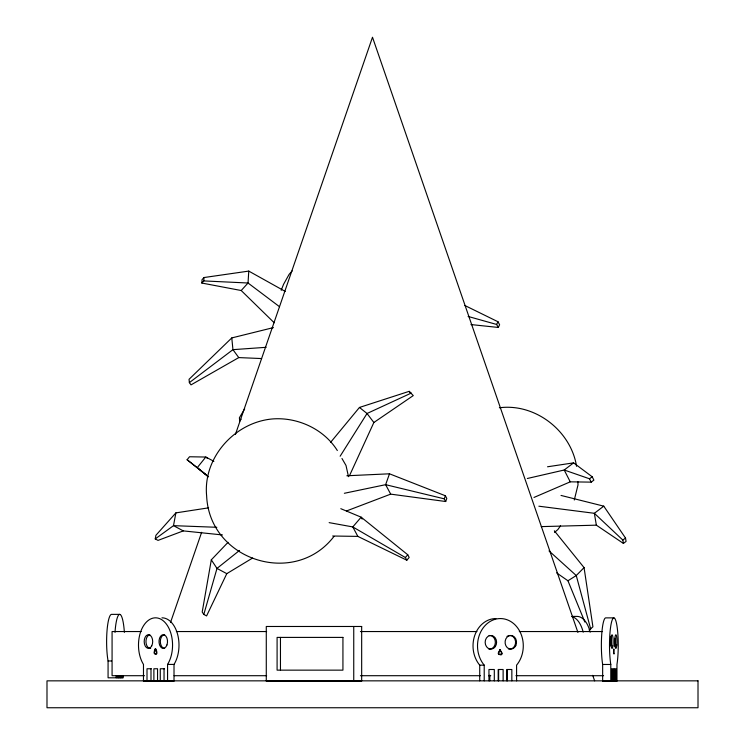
<?xml version="1.0" encoding="UTF-8"?>
<svg xmlns="http://www.w3.org/2000/svg" width="745" height="745" viewBox="0 0 745 745"><rect width="100%" height="100%" fill="white"/><g stroke="black" fill="none" stroke-linecap="round" stroke-linejoin="round"><path stroke-width="1.12" d="M274.197 322.762L241.212 290.522L201.848 283.044L202.053 279.673L203.99 277.54L248.765 271.096L285.242 291.435M201.848 283.044L203.785 280.921L203.99 277.54M248.765 271.096L248.038 283.007L241.212 290.522M228.044 542.313L211.31 559.849L202.202 612.018L203.813 614.439L206.589 615.929L226.787 573.659L252.592 558.042M222.485 534.947L183.298 530.896L158.024 540.395L155.249 538.905L155.919 535.292L175.876 512.886L208.637 507.829M175.876 512.886L173.501 525.653L155.249 538.905M574.293 500.007L578.018 484.855L577.85 481.559M203.813 614.439L216.991 568.416L239.517 550.443M170.493 622.531L201.634 532.321M235.429 434.41L372.5 37.25L577.924 632.44M156.58 652.247A1.136 0.708 -90 0 1 156.366 653.812A1.136 0.708 -90 0 1 155.388 653.458A1.155 0.717 -90 0 1 154.187 652.247C155.519 641.985 158.648 659.288 155.36 648.895M156.841 653.616A1.136 0.708 -90 0 1 155.724 653.458A1.155 0.717 -90 0 1 154.522 652.247L155.696 648.895M389.495 473.801L385.631 484.678L390.687 494.131L445.696 501.515L446.795 498.433L445.361 495.76L389.495 473.801L346.853 475.776M445.696 501.515L444.262 498.833L445.361 495.76M281.21 290.289L283.575 284.292L289.135 274.346L292.17 270.919M349.442 475.804L373.86 422.499L413.27 395.586L409.191 391.33L359.453 407.45L330.538 442.428M498.368 652.983L499.951 649.64L501.823 652.983A1.136 0.95 -90 0 1 501.525 654.548A1.136 0.95 -90 0 1 500.212 654.194L499.979 654.194A1.155 0.969 -90 0 1 498.368 652.983L498.601 652.983A1.155 0.969 -90 0 0 500.212 654.194M498.601 652.983L500.184 649.64M470.961 324.559L498.284 327.446L496.636 324.457L497.977 321.747L464.908 305.524M498.284 327.446L499.616 324.736L497.977 321.747M244.695 408.847L239.387 417.768L239.713 421.093L241.091 419.212M340.139 456.219L367.034 413.494L411.333 393.043M560.538 525.802L557.903 529.518L554.55 532.424M208.6 476.837L187.107 459.74L189.509 456.76L205.797 457.039L213.88 461.313M333.956 536.465C294.61 587.647 209.419 560.38 206.635 495.9C202.836 457.458 235.001 421.94 272.912 418.913C297.953 417.116 323.954 429.204 337.336 450.539M407.757 554.764L409.191 557.446L406.817 560.212L405.392 557.53L407.757 554.764L361.157 517.179L340.8 508.686M554.355 530.812L584.071 567.625L576.257 575.54L567.941 580.765L556.599 572.877M589.127 630.028L592.918 626.806L584.071 567.625M273.452 327.595L231.788 337.923L189.044 379.307L189.37 382.632L191.018 384.876L238.763 357.591L261.607 358.559M533.969 497.455L570.251 481.838L591.223 482.136L593.886 480.106L592.173 476.763L573.603 462.859L564.207 470.011L527.33 478.495M570.251 481.838L564.207 470.011L589.509 478.784L592.173 476.763M541.27 526.613L596.354 525.169L623.416 543.431L626.079 541.401L625.511 538.039L603.757 506.153L594.361 513.296L538.868 506.2M623.416 543.431L622.848 540.069L625.511 538.039M189.37 382.632L232.943 349.656L266.161 347.31M346.49 510.968L390.687 494.131M344.358 493.283L385.631 484.678L444.262 498.833M547.538 466.78L573.603 462.859M499.355 407.785C535.264 403.036 570.921 430.861 576.556 466.296M124.368 632.337A27.295 4.973 90 0 0 119.694 614.374L111.592 614.374A27.295 4.973 -90 0 0 106.991 631.22A27.295 4.973 -90 0 0 108.072 660.973L108.072 677.801L123.214 677.801L123.214 675.557M572.039 616.404L577.03 616.404A27.295 14.509 -90 0 1 590.18 632.16M613.88 617.875L605.741 617.875A27.295 4.368 -90 0 0 601.709 634.721A27.295 4.368 -90 0 0 602.649 664.466L602.649 681.303L611.701 681.303L611.701 668.805L612.716 668.805L612.716 681.303L613.461 681.303L613.461 668.805L614.402 668.805L614.402 681.303L615.091 681.303L615.091 668.805L616.059 668.805L616.059 681.303L616.962 681.303L616.962 664.466A27.295 4.368 -90 0 0 616.962 625.865A27.295 4.368 -90 0 0 610.788 625.865A27.295 4.368 -90 0 0 610.788 664.466L610.788 681.303M141.168 631.546L112.076 631.546L112.076 675.706L144.502 675.706M176.369 631.546L266.635 631.546M360.422 631.546L476.94 631.546M519.321 631.546L602.519 631.546M499.951 649.64L501.823 652.983M108.072 660.973L111.545 660.973M167.569 681.256L167.569 664.419L174.013 664.419A27.295 17.033 -90 0 0 177.701 634.675A27.295 17.033 -90 0 0 161.963 617.819M602.649 664.466L610.788 664.466M495.909 618.564A27.295 22.89 -90 0 0 474.761 635.411A27.295 22.89 -90 0 0 479.724 665.155L484.213 665.155L484.213 680.865M151.3 668.759L147.007 668.759L147.007 681.256M164.552 668.759L160.259 668.759L160.259 681.256M174.079 675.706L266.635 675.706M360.422 675.706L480.404 675.706M488.487 675.706L490.769 675.706M515.894 675.706L603.59 675.706M157.102 681.256L143.478 681.256L143.478 664.419A27.295 17.033 -90 0 1 143.478 625.819A27.295 17.033 -90 0 1 167.569 625.819A27.295 17.033 -90 0 1 167.569 664.419M332.652 536.018L357.851 536.391L406.817 560.212M216.832 527.292L173.501 525.653L183.298 530.896M203.785 280.921L248.038 283.007L279.468 306.679M329.15 522.636L352.795 526.929L405.392 557.53M561.022 495.434L603.757 506.153M468.121 316.448L496.636 324.457M226.787 573.659L216.991 568.416L211.31 559.849M187.107 459.74L205.946 474.593M359.453 407.45L367.034 413.494L373.86 422.499M207.529 458.445L205.797 457.039L197.313 467.581L207.846 476.502M549.018 550.909L576.257 575.54L590.701 629.05M622.848 540.069L594.361 513.296L596.354 525.169M409.191 391.33L410.476 393.025M238.763 357.591L232.943 349.656L231.788 337.923M341.964 458.492L346.006 465.467L348.483 476.67M362.172 519.069L361.157 517.179L352.795 526.929L357.851 536.391M589.509 478.784L591.223 482.136M567.941 580.765L584.872 622.056M592.731 675.343L594.631 680.846M516.583 680.865L516.583 665.155A27.295 22.89 -90 0 0 516.583 626.554A27.295 22.89 -90 0 0 484.213 626.554A27.295 22.89 -90 0 0 484.213 665.155M511.843 680.856L511.843 669.494L506.768 669.494L506.768 680.856M507.354 669.494L507.354 680.856M503.126 680.856L503.126 669.494L498.191 669.494L498.191 680.856M498.629 669.494L498.629 680.856M494.307 680.856L494.307 669.494L488.953 669.494L488.953 680.856M489.819 675.175L489.819 680.856M479.724 665.155L479.724 680.865M353.745 626.48L353.745 681.07M280.455 637.403L280.455 670.146M174.013 664.419L174.013 681.256L157.549 681.256L157.549 668.759L153.88 668.759L153.88 681.256M164.04 668.759L164.04 681.256M150.993 668.759L150.993 681.256M122.18 675.529L122.18 677.801M121.016 675.529L121.016 677.801M120.178 675.529L120.178 677.801M119.107 675.529L119.107 677.801M118.315 675.529L118.315 677.801M117.207 675.529L117.207 677.801M116.173 675.557L116.173 677.801M610.509 636.304A6.826 1.09 -90 0 1 610.667 645.906M615.128 638.186A6.826 1.09 -90 0 1 614.951 646.418M150.648 648.336A6.826 4.256 -90 0 1 145.983 642.237A6.826 4.256 -90 0 1 149.792 634.759M164.598 648.374A6.826 4.256 -90 0 1 160.343 641.547A6.826 4.256 -90 0 1 164.598 634.721M571.937 616.636A27.295 14.509 -90 0 1 583.195 632.16M489.065 635.494A6.826 5.727 -90 0 1 495.36 642.488A6.826 5.727 -90 0 1 488.729 649.016M507.019 636.37A6.826 5.727 -90 0 1 515.559 641.389A6.826 5.727 -90 0 1 508.397 648.876M501.59 652.983A1.136 0.95 -90 0 1 501.292 654.548A1.136 0.95 -90 0 1 499.979 654.194M115.019 632.337A27.295 4.973 90 0 1 119.694 614.374M613.526 652.546L614.001 654.036L613.833 648.951L613.526 652.546M361.67 626.48L266.282 626.48L266.282 681.07L361.67 681.07L361.67 626.48M342.933 637.403L277.093 637.403L277.093 670.146L342.933 670.146L342.933 637.403M698.009 680.846L46.991 680.846L46.991 707.75L698.009 707.75L698.009 680.846M612.911 645.906A6.826 1.09 -90 0 0 612.241 634.861A6.826 1.09 -90 0 0 611.04 644.015A6.826 1.09 -90 0 0 612.911 645.906M616.804 645.002A6.826 1.09 -90 0 0 615.864 634.768A6.826 1.09 -90 0 0 614.914 645.002A6.826 1.09 -90 0 0 616.804 645.002M151.738 645.859A6.826 4.256 -90 0 0 149.121 634.805A6.826 4.256 -90 0 0 144.465 643.969A6.826 4.256 -90 0 0 151.738 645.859M166.954 644.956A6.826 4.256 -90 0 0 163.267 634.721A6.826 4.256 -90 0 0 159.579 644.956A6.826 4.256 -90 0 0 166.954 644.956M495.313 646.595A6.826 5.727 -90 0 0 491.793 635.55A6.826 5.727 -90 0 0 485.526 644.704A6.826 5.727 -90 0 0 495.313 646.595M515.764 645.692A6.826 5.727 -90 0 0 510.809 635.457A6.826 5.727 -90 0 0 505.855 645.692A6.826 5.727 -90 0 0 515.764 645.692"/></g></svg>
